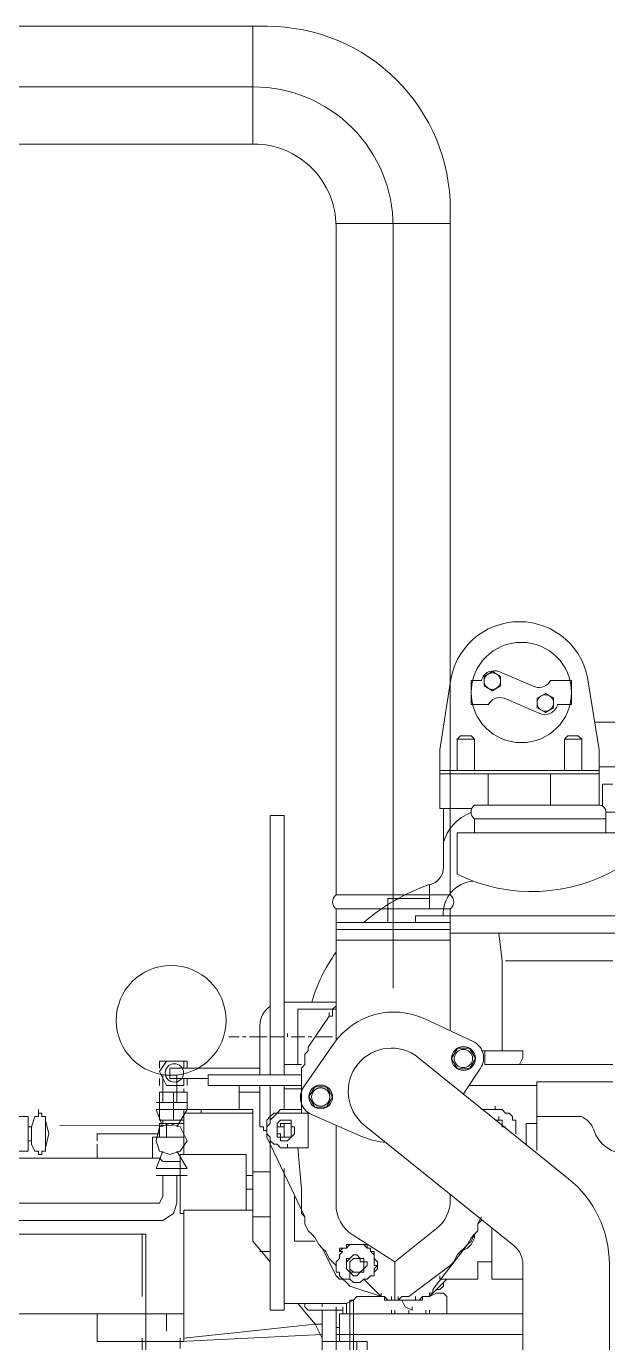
# Model space of a CAD drawing. Header units: metres. Extents: x 397906.3 to 397920.3, y 480840.8 to 480854.5.
# Drawn here: x 397907.496 to 397907.93, y 480842.894 to 480843.877 of the extents above; entities that cross this region are included whole.
import ezdxf

# ---------------------------------------------------------------- set-up
doc = ezdxf.new("R2010")
doc.units = ezdxf.units.M
doc.header["$MEASUREMENT"] = 0
doc.linetypes.add('CENTER2', pattern=[1.125, 0.75, -0.125, 0.125, -0.125])
for name, color, linetype, lineweight in [('00-BAUT', 213, 'Continuous', 0), ('02-ENGINE', 213, 'Continuous', 0), ('03-PIPA', 213, 'Continuous', 0), ('at_Entity', 7, 'Continuous', 0), ('at_Rect', 7, 'Continuous', 0)]:
    doc.layers.add(name, color=color, linetype=linetype, lineweight=lineweight)

# ---------------------------------------------------------------- blocks, each defined once
blk = doc.blocks.new('WIP-Pump-S')
at = {"layer": '00-BAUT'}
for points in [[(6.158, 2.4291), (6.1507, 2.4333), (6.1435, 2.4291), (6.1435, 2.4207), (6.1507, 2.4165), (6.158, 2.4207)], [(6.1113, 2.4099), (6.104, 2.4141), (6.0967, 2.4099), (6.0967, 2.4015), (6.104, 2.3974), (6.1113, 2.4015)], [(6.1867, 2.0924), (6.1814, 2.1015), (6.1709, 2.1015), (6.1657, 2.0924), (6.1709, 2.0834), (6.1814, 2.0834)], [(6.3125, 2.0585), (6.3072, 2.0675), (6.2968, 2.0675), (6.2915, 2.0585), (6.2968, 2.0494), (6.3072, 2.0494)]]:
    blk.add_lwpolyline(points, close=True, dxfattribs=at)
for centre, radius in [((6.1507, 2.4249), 0.00726), ((6.104, 2.4057), 0.00726), ((6.1762, 2.0924), 0.0105), ((6.302, 2.0585), 0.0105)]:
    blk.add_circle(centre, radius, dxfattribs=at)
at = {"layer": '02-ENGINE'}
for p, q in [((6.1449, 2.4333), (6.1133, 2.4198)), ((6.1604, 2.4255), (6.1695, 2.4255)), ((6.1695, 2.4255), (6.1695, 2.4042)), ((6.1869, 2.4287), (6.197, 2.3645)), ((6.1088, 2.3964), (6.1404, 2.4099)), ((6.1543, 2.4042), (6.1695, 2.4042)), ((6.0606, 2.3889), (6.0323, 2.3889)), ((6.0842, 2.3767), (6.0872, 2.3737)), ((6.0872, 2.3737), (6.0872, 2.3462)), ((6.197, 2.3645), (6.197, 2.3127)), ((6.0201, 2.3493), (6.0567, 2.3493)), ((6.0994, 2.3157), (6.0994, 2.3432)), ((6.1543, 2.3157), (6.1543, 2.3432)), ((6.0445, 2.334), (6.0537, 2.334)), ((6.0537, 2.334), (6.0537, 2.3149)), ((6.0506, 2.3096), (5.9771, 2.3096)), ((6.0506, 2.3096), (6.0506, 2.2913)), ((6.0567, 2.3157), (6.1665, 2.3157)), ((6.1689, 2.3127), (6.197, 2.3127)), ((6.1939, 2.2591), (6.1939, 2.3127)), ((6.1665, 2.3035), (6.0506, 2.3035)), ((6.1665, 2.3035), (6.1665, 2.2913)), ((6.3342, 2.3066), (6.3464, 2.3066)), ((6.3342, 2.3066), (6.3342, 2.0779)), ((6.3464, 2.3066), (6.3464, 2.0779)), ((6.1817, 2.2913), (6.0384, 2.2913)), ((6.1817, 2.2548), (6.1817, 2.2913)), ((6.2427, 2.2334), (6.2061, 2.2334)), ((6.2183, 2.2182), (6.2183, 2.2121)), ((6.1878, 2.2029), (6.0064, 2.2029)), ((6.3342, 2.1419), (6.2885, 2.1419)), ((6.3556, 2.1214), (6.3556, 2.0779)), ((6.4013, 2.0779), (6.319, 2.0779)), ((6.4349, 2.084), (6.3556, 2.084)), ((6.4013, 2.0779), (6.4013, 2.0687)), ((6.4349, 2.084), (6.4349, 2.0748)), ((6.1116, 2.0718), (6.0445, 2.0718)), ((6.1116, 2.0718), (6.1116, 2.0114)), ((6.1716, 2.0687), (6.1116, 2.0687)), ((6.4013, 2.0687), (6.319, 2.0687)), ((6.4349, 2.0748), (6.4013, 2.0748)), ((6.0725, 2.0413), (6.1116, 2.0413))]:
    blk.add_line(p, q, dxfattribs=at)
for points in [[(6.0933, 2.4042), (6.0811, 2.4042), (6.0811, 2.4255), (6.0994, 2.4255), (6.0872, 2.4255)], [(6.0567, 2.3157), (6.0567, 2.3645), (6.0659, 2.4225), (6.0567, 2.3645)], [(6.075, 2.3767), (6.072, 2.3737)], [(6.072, 2.3737), (6.0872, 2.3737)], [(6.072, 2.3462), (6.072, 2.3737)], [(6.0842, 2.3767), (6.075, 2.3767), (6.0842, 2.3767), (6.0842, 2.3767)], [(6.1665, 2.3462), (6.1665, 2.3737), (6.1695, 2.3767)], [(6.1817, 2.3737), (6.1665, 2.3737)], [(6.1695, 2.3767), (6.1787, 2.3767), (6.1695, 2.3767), (6.1695, 2.3767)], [(6.1787, 2.3767), (6.1817, 2.3737)], [(6.1817, 2.3462), (6.1817, 2.3737)], [(6.197, 2.3462), (6.0567, 2.3462)], [(6.197, 2.3432), (6.0567, 2.3432)], [(6.2061, 2.2456), (6.2061, 2.2243)], [(6.2427, 2.2334), (6.2427, 2.2121)], [(6.2183, 2.2182), (6.0094, 2.2182)]]:
    blk.add_lwpolyline(points, dxfattribs=at)
for points in [[(6.1761, 2.0612), (6.1611, 2.084, -0.457397), (6.1677, 2.1075), (6.2101, 2.1273, -0.365561), (6.2904, 2.1056), (6.317, 2.0672, -0.471842), (6.3102, 2.0432), (6.2651, 2.0235, -0.083495), (6.2444, 2.0183, -0.083495)], [(6.0476, 1.7851), (6.0476, 1.9112, -0.226748), (6.0836, 1.9865), (6.2157, 2.0931, -1), (6.2636, 2.0338), (6.1314, 1.9272, 0.226748), (6.1238, 1.9112), (6.1238, 1.7851)], [(6.0725, 2.0413, 0.205834), (6.0613, 2.0295, -0.725312), (6.002, 2.0295, 0.205834), (5.9909, 2.0413)]]:
    blk.add_lwpolyline(points, format="xyb", dxfattribs=at)
for centre, radius in [((6.1252, 2.4149), 0.0442), ((6.4338, 2.126), 0.0484), ((6.1762, 2.0924), 0.00806), ((6.4309, 2.0797), 0.00806), ((6.302, 2.0585), 0.00806)]:
    blk.add_circle(centre, radius, dxfattribs=at)
for centre, radius, start, end in [((6.1269, 2.416), 0.0613, 6.0256, 173.9744), ((6.1098, 2.4311), 0.0118, 208.0797, 287.3656), ((6.1492, 2.4225), 0.0116, 15.1463, 114.246), ((6.1045, 2.4072), 0.0116, 195.1463, 294.246), ((6.1439, 2.3986), 0.0118, 28.0797, 107.3656), ((6.0568, 2.3096), 0.00617, 90.6461, 179.3539), ((6.1619, 2.3096), 0.00762, 306.8699, 53.1301), ((6.1554, 2.2719), 0.0399, 14.9447, 69.2465), ((6.1157, 2.3901), 0.1506, 239.111, 296.0157), ((6.209, 2.2604), 0.0151, 184.8923, 259.1634), ((6.1655, 2.2202), 0.0285, 355.8027, 86.2452), ((6.1491, 2.0802), 0.175, 48.9019, 70.9609), ((6.1735, 2.103), 0.1418, 15.9319, 35.8066), ((6.335, 2.1213), 0.0206, 359.7197, 56.2488)]:
    blk.add_arc(centre, radius, start, end, dxfattribs=at)
at = {"layer": '03-PIPA'}
for p, q in [((6.1878, 2.8281), (6.2885, 2.8281)), ((6.1878, 2.2365), (6.2885, 2.2365)), ((6.1878, 2.2243), (6.2885, 2.2243)), ((6.1878, 2.1169), (6.1878, 2.2243)), ((6.2885, 2.2243), (6.2885, 2.1082)), ((6.2885, 2.2121), (6.1878, 2.2121)), ((6.2885, 2.206), (6.1878, 2.206)), ((6.2885, 2.1968), (6.1878, 2.1968))]:
    blk.add_line(p, q, dxfattribs=at)
for points in [[(6.1878, 2.2365), (6.1878, 2.8406, -0.414214), (6.3491, 3.0019), (7.0509, 3.0019)], [(6.2885, 2.2365), (6.2885, 2.8256, -0.414214), (6.3611, 2.8982), (7.0509, 2.8982)], [(6.2885, 2.0337), (6.2885, 1.9639, -0.256425), (6.2735, 1.9367), (6.2366, 1.9132), (6.2366, 1.8796), (6.2427, 1.8796), (6.2458, 1.8827), (6.2488, 1.8827), (6.2641, 1.8979), (6.261, 1.8979), (6.258, 1.901)], [(6.1878, 1.9727), (6.1878, 1.9677, 0.227838), (6.1999, 1.9425), (6.2366, 1.9132)]]:
    blk.add_lwpolyline(points, format="xyb", dxfattribs=at)
blk.add_lwpolyline([(6.3617, 2.8982), (6.3617, 3.0019)], dxfattribs=at)
at = {"layer": '03-PIPA', "linetype": 'CENTER2', "ltscale": 50}
blk.add_lwpolyline([(6.2382, 2.1543), (6.2382, 2.8256, -0.414214), (6.3611, 2.9485), (7.3101, 2.9485)], format="xyb", dxfattribs=at)
at = {"layer": '03-PIPA'}
for centre, start, end in [((6.1924, 2.2304), 126.8699, 233.1301), ((6.2839, 2.2304), 306.8699, 53.1301)]:
    blk.add_arc(centre, 0.00762, start, end, dxfattribs=at)
at = {"layer": 'at_Entity'}
for p, q in [((6.2061, 2.2334), (6.2427, 2.2334)), ((6.319, 2.0535), (6.319, 2.0657)), ((6.4317, 2.0336), (6.5319, 2.0333))]:
    blk.add_line(p, q, dxfattribs=at)
for points in [[(6.0811, 2.4255), (6.0872, 2.4255)], [(6.1939, 2.2761), (6.1939, 2.2669)], [(6.1939, 2.2639), (6.1939, 2.2669)], [(6.1939, 2.2608), (6.1939, 2.2639)], [(6.1421, 2.1785), (6.1451, 2.2029)], [(6.139, 2.1785), (6.0445, 2.1785)], [(6.1604, 2.0992), (6.1421, 2.0992), (6.1421, 2.1785)], [(6.2885, 2.1389), (6.2915, 2.1358), (6.2915, 2.1297), (6.2946, 2.1297)], [(6.2885, 2.1358), (6.322, 2.1358)], [(6.322, 2.087), (6.322, 2.1358)], [(6.2946, 2.1297), (6.2946, 2.1328)], [(6.2946, 2.1297), (6.3129, 2.1023)], [(6.3068, 2.1114), (6.2915, 2.1114)], [(6.3129, 2.1114), (6.3098, 2.1114)], [(6.3281, 2.1114), (6.3159, 2.1114)], [(6.3312, 2.1114), (6.3312, 2.1145)], [(6.3464, 2.1114), (6.3342, 2.1114)], [(6.3647, 2.1114), (6.3495, 2.1114)], [(6.3708, 2.1114), (6.3678, 2.1114)], [(6.383, 2.1114), (6.3739, 2.1114)], [(6.3129, 2.1023), (6.3129, 2.0992), (6.3159, 2.0962), (6.3159, 2.087), (6.319, 2.084), (6.319, 2.0748)], [(6.1238, 2.0992), (6.1238, 2.0931), (6.1269, 2.087), (6.1025, 2.087)], [(6.1604, 2.0992), (6.1573, 2.0992), (6.1573, 2.087), (6.1147, 2.087)], [(6.1421, 2.0992), (6.1238, 2.0992), (6.1573, 2.0992)], [(6.444, 2.0901), (6.4196, 2.0901)], [(6.4196, 2.084), (6.4196, 2.0901)], [(6.4379, 2.0687), (6.444, 2.0809), (6.4379, 2.0901), (6.4227, 2.0901), (6.4227, 2.084)], [(6.444, 2.084), (6.444, 2.0901)], [(6.1147, 2.087), (6.0445, 2.087)], [(6.1025, 2.087), (6.0445, 2.087)], [(6.1573, 2.087), (6.1269, 2.087)], [(6.3251, 2.087), (6.319, 2.087), (6.3342, 2.087), (6.3251, 2.087), (6.3251, 2.087)], [(6.319, 2.087), (6.322, 2.087)], [(6.4288, 2.0535), (6.4288, 2.0779)], [(6.441, 2.0535), (6.441, 2.0779)], [(6.1116, 2.0687), (6.1269, 2.0687), (6.1116, 2.0687), (6.1116, 2.0687)], [(6.319, 2.0748), (6.319, 2.0443)], [(6.319, 2.0657), (6.3342, 2.0657)], [(6.3342, 2.0657), (6.3342, 2.0687)], [(6.3342, 2.0687), (6.3342, 2.0504)], [(6.3342, 2.0626), (6.3342, 2.0657)], [(6.3464, 2.0687), (6.3464, 2.0382)], [(6.3556, 2.0352), (6.3556, 2.0687)], [(6.3739, 2.0474), (6.3739, 2.0687)], [(6.4196, 2.0687), (6.4196, 2.0748)], [(6.4227, 2.0748), (6.4227, 2.0687), (6.4379, 2.0687)], [(6.4227, 2.0657), (6.4227, 2.0626)], [(6.441, 2.0657), (6.441, 2.0626)], [(6.444, 2.0687), (6.444, 2.0748)], [(6.3342, 2.0474), (6.3342, 2.0626)], [(6.3556, 2.0626), (6.3739, 2.0626)], [(6.4196, 2.0626), (6.444, 2.0626)], [(6.4196, 2.0474), (6.4196, 2.0626)], [(6.4196, 2.0535), (6.4471, 2.0535)], [(6.4318, 2.0626), (6.4318, 2.0382), (6.444, 2.0382), (6.444, 2.0626)], [(6.1482, 2.0474), (6.1421, 2.0474), (6.139, 2.0443), (6.136, 2.0443), (6.1329, 2.0413), (6.1329, 2.0382), (6.1299, 2.0382), (6.1299, 2.026)], [(6.1604, 2.0474), (6.1421, 2.0474), (6.139, 2.0443), (6.136, 2.0443), (6.1329, 2.0413), (6.1329, 2.0382), (6.1299, 2.0382), (6.1299, 2.0291)], [(6.1482, 2.0474), (6.1482, 2.0504)], [(6.319, 1.9772), (6.322, 2.0138), (6.3129, 2.0138), (6.3129, 2.0443)], [(6.3342, 2.0138), (6.3373, 2.0138), (6.3403, 2.0169), (6.3434, 2.0169), (6.3464, 2.0199), (6.3464, 2.023), (6.3495, 2.026), (6.3495, 2.0321), (6.3464, 2.0352), (6.3464, 2.0382), (6.3434, 2.0413), (6.3403, 2.0443), (6.3129, 2.0443)], [(6.3159, 1.9528), (6.3495, 2.023), (6.3495, 2.0382), (6.3464, 2.0413), (6.3434, 2.0443), (6.3403, 2.0443), (6.3373, 2.0474), (6.3312, 2.0474)], [(6.3312, 2.0474), (6.319, 2.0474)], [(6.3342, 2.0504), (6.3342, 2.0474)], [(6.4227, 2.0474), (6.3617, 2.0474)], [(6.3617, 2.0474), (6.3617, 1.9772)], [(6.3617, 2.0443), (6.383, 2.0443)], [(6.383, 2.0443), (6.4227, 2.0443)], [(6.4074, 2.0443), (6.4074, 2.0474)], [(6.4471, 2.0474), (6.4196, 2.0474)], [(6.4196, 2.0474), (6.4288, 2.0321)], [(6.4196, 2.0474), (6.4471, 2.0474)], [(6.4227, 2.026), (6.4227, 2.0474)], [(6.4227, 2.0443), (6.4227, 2.0077)], [(6.4471, 2.0474), (6.441, 2.0321)], [(6.5507, 2.0443), (6.5477, 2.0443), (6.5477, 2.0413), (6.5446, 2.0413), (6.5446, 2.0382), (6.5416, 2.026), (6.5446, 2.0138), (6.5446, 2.0108), (6.5477, 2.0108), (6.5477, 2.0077), (6.5507, 2.0077)], [(6.5568, 2.0321), (6.5538, 2.0413), (6.5507, 2.0413), (6.5507, 2.0443), (6.5477, 2.0443), (6.5477, 2.0413), (6.5446, 2.0413), (6.5446, 2.0108), (6.5477, 2.0108), (6.5477, 2.0077), (6.5507, 2.0077), (6.5507, 2.0108), (6.5538, 2.0108), (6.5568, 2.0169), (6.5568, 2.0199)], [(6.5507, 2.0443), (6.5507, 2.0474)], [(6.1208, 2.0352), (6.1116, 2.0352)], [(6.1208, 2.0352), (6.1208, 2.0169)], [(6.1482, 2.0382), (6.1421, 2.0382), (6.1421, 2.0321), (6.139, 2.0321)], [(6.1451, 2.0382), (6.1451, 2.0413)], [(6.1451, 2.0382), (6.1451, 2.0413)], [(6.3342, 2.0382), (6.3281, 2.0382), (6.3281, 2.0321), (6.3251, 2.0321), (6.3251, 2.026), (6.3281, 2.023), (6.3312, 2.0199), (6.3373, 2.0199), (6.3373, 2.023), (6.3403, 2.023), (6.3403, 2.0352), (6.3373, 2.0382), (6.3342, 2.0382), (6.3342, 2.0382)], [(6.3312, 2.0352), (6.3281, 2.0352), (6.3281, 2.023), (6.3373, 2.023), (6.3373, 2.026), (6.3403, 2.026), (6.3403, 2.0321), (6.3373, 2.0321), (6.3373, 2.0352), (6.3312, 2.0352), (6.3312, 2.0352)], [(6.3281, 2.023), (6.3281, 2.0352)], [(6.3312, 2.0199), (6.3373, 2.0199), (6.3373, 2.023), (6.3403, 2.023), (6.3403, 2.0352), (6.3373, 2.0382), (6.3312, 2.0382)], [(6.3312, 2.023), (6.3373, 2.023), (6.3373, 2.026), (6.3403, 2.026), (6.3403, 2.0321), (6.3373, 2.0321), (6.3373, 2.0352), (6.3312, 2.0352)], [(6.3342, 2.0352), (6.3342, 2.023)], [(6.3342, 2.0352), (6.3342, 2.0321)], [(6.3342, 2.023), (6.3342, 2.0321)], [(6.3342, 2.0321), (6.3373, 2.0321)], [(6.3495, 2.0291), (6.3525, 2.0291), (6.3525, 2.0321), (6.3556, 2.0321), (6.3556, 2.0352)], [(6.4471, 2.0199), (6.444, 2.0321), (6.4349, 2.0352), (6.4257, 2.0321), (6.4196, 2.0199), (6.4257, 2.0108), (6.4349, 2.0077), (6.444, 2.0108), (6.4471, 2.0199), (6.4471, 2.0199)], [(6.4227, 2.0382), (6.4318, 2.0382)], [(6.4227, 2.0352), (6.4227, 2.023)], [(6.4379, 2.0352), (6.4227, 2.0352)], [(6.4379, 2.023), (6.4379, 2.0352), (6.444, 2.0352), (6.444, 2.023)], [(6.441, 2.0352), (6.441, 2.0382)], [(6.5568, 2.0199), (6.5568, 2.0321), (6.5568, 2.0199), (6.5568, 2.0199)], [(6.5599, 2.0321), (6.5568, 2.0321)], [(6.5904, 2.0413), (6.5599, 2.0413), (6.5599, 2.0108), (6.5599, 2.0413)], [(6.5751, 2.0413), (6.5751, 2.0108), (6.5599, 2.0108)], [(6.1299, 2.0291), (6.1299, 2.026)], [(6.3342, 2.026), (6.3342, 2.0291)], [(6.3464, 1.8979), (6.3464, 2.0199)], [(6.4227, 2.026), (6.4227, 2.0291)], [(6.4501, 2.023), (6.4227, 2.023)], [(6.4989, 2.026), (6.444, 2.026)], [(6.5782, 2.0047), (6.4501, 2.0047), (6.4501, 2.023)], [(6.4989, 2.0199), (6.4989, 2.026)], [(6.5599, 2.0199), (6.5568, 2.0199)], [(6.3129, 2.0138), (6.3342, 2.0138)], [(6.3312, 2.0138), (6.322, 2.0138)], [(6.3312, 2.0138), (6.3312, 2.0169)], [(6.3312, 2.0138), (6.3342, 2.0138)], [(6.3678, 1.9589), (6.3678, 2.0077)], [(6.3678, 2.0077), (6.4227, 2.0077)], [(6.4471, 1.9955), (6.4196, 1.9955), (6.4288, 2.0108)], [(6.4227, 2.0077), (6.4257, 2.0077)], [(6.4257, 1.9559), (6.4257, 2.0077)], [(6.4471, 1.9955), (6.441, 2.0108)], [(6.4989, 2.0047), (6.4989, 2.0169)], [(6.5507, 2.0077), (6.5507, 2.0108)], [(6.5599, 2.0108), (6.566, 2.0108)], [(6.3342, 1.9925), (6.3342, 1.9955)], [(6.4471, 1.9955), (6.4196, 1.9955)], [(6.4257, 2.0016), (6.4318, 2.0016)], [(6.4318, 2.0016), (6.441, 2.0016), (6.444, 2.0047), (6.4501, 2.0047)], [(6.3342, 1.9925), (6.3342, 1.8766)], [(6.3342, 1.8705), (6.3342, 1.9925)], [(6.3464, 1.9925), (6.3617, 1.9925)], [(6.3678, 1.9894), (6.3617, 1.9894)], [(6.4196, 1.9894), (6.4471, 1.9894)], [(6.4288, 1.9894), (6.4288, 1.965), (6.4318, 1.9559), (6.441, 1.9498)], [(6.441, 1.9894), (6.441, 1.9711), (6.444, 1.965), (6.4471, 1.965)], [(6.569, 1.9376), (6.569, 1.9864), (6.7764, 1.9864), (6.7764, 1.9376), (6.4562, 1.9376), (6.4562, 1.3551), (6.7764, 1.3551), (6.7764, 1.9376)], [(6.2885, 1.9101), (6.2915, 1.9132), (6.2946, 1.9162), (6.2976, 1.9223), (6.3007, 1.9254), (6.3037, 1.9284), (6.3068, 1.9345), (6.3098, 1.9376), (6.3129, 1.9406), (6.3159, 1.9467), (6.3159, 1.9528), (6.319, 1.9559), (6.319, 1.9772)], [(6.3617, 1.9315), (6.3617, 1.9772)], [(6.3678, 1.9772), (6.3617, 1.9772)], [(6.3251, 1.9315), (6.3251, 1.9711)], [(6.441, 1.9498), (6.5965, 1.9498), (6.5965, 1.965)], [(6.4471, 1.965), (6.5965, 1.965)], [(6.1604, 1.9528), (6.1634, 1.9467), (6.1634, 1.9406), (6.1665, 1.9376), (6.1695, 1.9345), (6.1726, 1.9284), (6.1756, 1.9254), (6.1787, 1.9223), (6.1817, 1.9193), (6.1848, 1.9132), (6.1878, 1.9101)], [(6.1604, 1.9498), (6.1634, 1.9467), (6.1634, 1.9406), (6.1665, 1.9376), (6.1695, 1.9315), (6.1726, 1.9284)], [(6.1604, 1.9498), (6.1634, 1.9467), (6.1634, 1.9406), (6.1665, 1.9376), (6.1695, 1.9315), (6.1726, 1.9284), (6.2031, 1.8888)], [(6.1604, 1.9498), (6.1634, 1.9467), (6.1634, 1.9406), (6.1665, 1.9376), (6.1665, 1.9345), (6.1695, 1.9284), (6.1726, 1.9254), (6.1787, 1.9223), (6.1817, 1.9193), (6.1848, 1.9132), (6.1878, 1.9101)], [(6.3342, 1.9528), (6.3342, 1.9559)], [(6.3464, 1.9528), (6.3617, 1.9528)], [(6.3617, 1.9589), (6.4227, 1.9589), (6.4227, 1.8461)], [(6.4227, 1.9559), (6.4257, 1.9559)], [(6.1512, 1.8979), (6.1512, 1.9437)], [(6.7764, 1.9376), (6.4562, 1.9376)], [(6.4593, 1.9376), (6.4593, 1.8827)], [(6.1726, 1.9284), (6.2031, 1.8888), (6.2031, 1.8857), (6.2061, 1.8857), (6.2061, 1.8827), (6.2122, 1.8827), (6.2122, 1.8796), (6.2366, 1.8796)], [(6.258, 1.901), (6.2549, 1.901), (6.2549, 1.904), (6.2519, 1.9071), (6.2519, 1.9132), (6.2549, 1.9162), (6.2549, 1.9223), (6.258, 1.9223), (6.258, 1.9254), (6.261, 1.9254), (6.261, 1.9284), (6.2732, 1.9284)], [(6.258, 1.901), (6.261, 1.8979), (6.2641, 1.8979), (6.2671, 1.8949), (6.2732, 1.8949), (6.2763, 1.8979), (6.2824, 1.8979), (6.2854, 1.901), (6.2854, 1.904), (6.2885, 1.904), (6.2885, 1.9132), (6.2854, 1.9162), (6.2854, 1.9193), (6.2824, 1.9223), (6.2854, 1.9223), (6.2824, 1.9254), (6.2793, 1.9254), (6.2763, 1.9284), (6.2641, 1.9284), (6.261, 1.9254), (6.258, 1.9254), (6.258, 1.9223), (6.2549, 1.9193), (6.2549, 1.9101), (6.2519, 1.9101), (6.2549, 1.9071), (6.2549, 1.901)], [(6.2732, 1.9284), (6.2793, 1.9284), (6.2793, 1.9254), (6.2854, 1.9254), (6.2854, 1.9223)], [(6.3068, 1.9315), (6.3251, 1.9315)], [(6.3617, 1.9315), (6.3464, 1.9132)], [(6.2488, 1.8827), (6.2763, 1.8918), (6.2793, 1.8949), (6.2824, 1.8979), (6.2854, 1.8979), (6.2885, 1.901), (6.3007, 1.9254)], [(6.2732, 1.9193), (6.2702, 1.9193), (6.2671, 1.9162), (6.2641, 1.9162), (6.2641, 1.9132), (6.261, 1.9132), (6.261, 1.9101), (6.2641, 1.9071), (6.2641, 1.904), (6.2671, 1.904), (6.2702, 1.901), (6.2732, 1.901), (6.2763, 1.904), (6.2793, 1.9071), (6.2793, 1.9162), (6.2763, 1.9162), (6.2732, 1.9193), (6.2732, 1.9193)], [(6.2702, 1.9162), (6.2671, 1.9162), (6.2671, 1.9132), (6.2641, 1.9132), (6.2641, 1.9071), (6.2671, 1.904), (6.2763, 1.904), (6.2763, 1.9132), (6.2732, 1.9162), (6.2702, 1.9162), (6.2702, 1.9162)], [(6.2702, 1.904), (6.2732, 1.904), (6.2763, 1.9071), (6.2763, 1.9132), (6.2732, 1.9162), (6.2702, 1.9162)], [(6.2732, 1.901), (6.2763, 1.904), (6.2793, 1.9071), (6.2793, 1.9132), (6.2763, 1.9162), (6.2732, 1.9193)], [(6.3342, 1.9223), (6.3342, 1.9254)], [(6.3464, 1.9223), (6.3556, 1.9223)], [(6.1512, 1.9132), (6.1634, 1.9132)], [(6.197, 1.8979), (6.1634, 1.8979), (6.1634, 1.9132)], [(6.1878, 1.9101), (6.2244, 1.8827), (6.1878, 1.9101), (6.1878, 1.9101)], [(6.2763, 1.8979), (6.2763, 1.9071)], [(6.2885, 1.9101), (6.2885, 1.9132)], [(6.1238, 1.8979), (6.1512, 1.8979)], [(6.2061, 1.8827), (6.1909, 1.8979), (6.1939, 1.8949), (6.1939, 1.8918), (6.197, 1.8888), (6.2, 1.8888), (6.2031, 1.8857), (6.2061, 1.8827), (6.2061, 1.8827)], [(6.197, 1.8979), (6.197, 1.901)], [(6.2641, 1.8979), (6.2671, 1.8949), (6.2702, 1.8949)], [(6.2702, 1.8949), (6.2732, 1.8949)], [(6.3342, 1.8949), (6.3342, 1.8979)], [(6.3342, 1.8705), (6.3464, 1.8705), (6.3464, 1.8979)], [(6.1939, 1.8857), (6.1909, 1.8827), (6.1909, 1.8675)], [(6.197, 1.8857), (6.1939, 1.8857)], [(6.2, 1.8857), (6.197, 1.8857)], [(6.2061, 1.8827), (6.2, 1.8857)], [(6.2061, 1.8827), (6.2122, 1.8827), (6.2153, 1.8796), (6.2183, 1.8796)], [(6.2183, 1.8796), (6.2183, 1.8827)], [(6.2366, 1.8796), (6.2305, 1.8796), (6.2366, 1.8796), (6.2183, 1.8796)], [(6.2214, 1.8705), (6.2275, 1.8735), (6.2305, 1.8796)], [(6.2244, 1.8827), (6.2305, 1.8827), (6.2336, 1.8796), (6.2366, 1.8796)], [(6.2244, 1.8827), (6.2305, 1.8827), (6.2336, 1.8796), (6.2366, 1.8796)], [(6.2336, 1.8796), (6.2336, 1.8827)], [(6.2366, 1.8796), (6.2366, 1.8827)], [(6.2397, 1.8796), (6.2458, 1.8796), (6.2458, 1.8827), (6.2488, 1.8827)], [(6.2397, 1.8796), (6.2397, 1.8827)], [(6.2488, 1.8827), (6.2488, 1.8857)], [(6.2488, 1.8827), (6.2641, 1.8827)], [(6.2732, 1.8796), (6.2702, 1.8827), (6.2641, 1.8827)], [(6.2732, 1.8796), (6.2793, 1.8766), (6.2854, 1.8766)], [(6.1909, 1.8675), (6.1238, 1.8675)], [(6.1909, 1.8675), (6.2183, 1.8675)], [(6.2854, 1.8675), (6.1939, 1.8675)], [(6.2061, 1.8675), (6.2061, 1.8705)], [(6.2061, 1.8675), (6.2061, 1.8705)], [(6.2061, 1.8675), (6.2061, 1.8705)], [(6.2092, 1.8675), (6.2092, 1.8705)], [(6.2092, 1.8675), (6.2092, 1.8705)], [(6.2092, 1.8675), (6.2092, 1.8705)], [(6.2092, 1.8675), (6.2092, 1.8705)], [(6.2092, 1.8675), (6.2092, 1.8705)], [(6.2183, 1.8675), (6.2244, 1.8675)], [(6.2214, 1.8705), (6.2214, 1.8735)], [(6.2244, 1.8675), (6.2244, 1.8705)], [(6.2244, 1.8675), (6.2244, 1.8705)], [(6.2244, 1.8675), (6.2244, 1.8705)], [(6.2244, 1.8675), (6.2244, 1.8705)], [(6.2366, 1.8675), (6.2244, 1.8675)], [(6.2366, 1.8675), (6.2366, 1.8705)], [(6.2366, 1.8675), (6.2366, 1.8705)], [(6.2366, 1.8675), (6.2366, 1.8705)], [(6.2366, 1.8675), (6.2366, 1.8705)], [(6.2366, 1.8675), (6.2397, 1.8675)], [(6.2397, 1.8675), (6.2397, 1.8705)], [(6.2397, 1.8675), (6.2397, 1.8705)], [(6.2732, 1.8675), (6.2397, 1.8675)], [(6.2732, 1.8675), (6.2793, 1.8675)], [(6.2885, 1.8705), (6.2824, 1.8705), (6.2824, 1.8675), (6.2793, 1.8675), (6.2793, 1.8766)], [(6.2793, 1.8675), (6.2854, 1.8675)], [(6.2824, 1.8705), (6.2824, 1.8735)], [(6.3342, 1.8766), (6.2854, 1.8766)], [(6.2854, 1.8675), (6.2854, 1.8492)], [(6.2885, 1.8705), (6.2885, 1.8735)], [(6.2915, 1.8705), (6.2885, 1.8705)], [(6.2885, 1.8644), (6.2885, 1.8705)], [(6.2946, 1.8705), (6.2915, 1.8705)], [(6.2976, 1.8705), (6.2946, 1.8705)], [(6.3007, 1.8705), (6.2976, 1.8705)], [(6.3007, 1.8735), (6.3007, 1.8766)], [(6.3068, 1.8705), (6.3007, 1.8705)], [(6.3007, 1.8644), (6.3007, 1.8705)], [(6.322, 1.8766), (6.3068, 1.8583)], [(6.3098, 1.8705), (6.3068, 1.8705)], [(6.3098, 1.8705), (6.3129, 1.8705), (6.3159, 1.8735)], [(6.3159, 1.8735), (6.3159, 1.8766)], [(6.4227, 1.8675), (6.5721, 1.8675)], [(6.4227, 1.8431), (6.4227, 1.8675)], [(6.4379, 1.8522), (6.4379, 1.8675)], [(6.4989, 1.8431), (6.4989, 1.8675)], [(6.2885, 1.8644), (6.2885, 1.8492)], [(6.3007, 1.8644), (6.3007, 1.8492)], [(6.3007, 1.8461), (6.3068, 1.8583), (6.4227, 1.8461), (6.4227, 1.8431)], [(6.3007, 1.8583), (6.3068, 1.8583)], [(6.2854, 1.8492), (6.1238, 1.8492)], [(6.2854, 1.8553), (6.2885, 1.8553)], [(6.2854, 1.8492), (6.2854, 1.8431)], [(6.2854, 1.8431), (6.2854, 1.8492), (6.2885, 1.8492), (6.2885, 1.8431)], [(6.2885, 1.8431), (6.2885, 1.8461)], [(6.2885, 1.8431), (6.2885, 1.8461)], [(6.3007, 1.8492), (6.3007, 1.8522)], [(6.3007, 1.8492), (6.3007, 1.8431)], [(6.4257, 1.8431), (6.3007, 1.8492)], [(6.3007, 1.8431), (6.3007, 1.8461)], [(6.4257, 1.8431), (6.4257, 1.8461)], [(6.4257, 1.8431), (6.4257, 1.8461)], [(6.4593, 1.8461), (6.4593, 1.7729)], [(6.261, 1.8431), (6.261, 1.8187)], [(6.2885, 1.8431), (6.261, 1.8431)], [(6.2702, 1.8187), (6.2702, 1.8431)], [(6.2885, 1.8187), (6.2885, 1.8431)], [(6.2885, 1.8431), (6.2885, 1.8187)], [(6.2885, 1.8431), (6.3007, 1.8431)], [(6.2885, 1.8431), (6.3007, 1.8431)], [(6.3007, 1.8431), (6.3007, 1.8309)], [(6.4257, 1.8431), (6.4227, 1.8431)], [(6.4257, 1.8431), (6.4257, 1.837)], [(6.4989, 1.8431), (6.4257, 1.8431)]]:
    blk.add_lwpolyline(points, dxfattribs=at)
at = {"layer": 'at_Rect'}
for p, q in [((6.2732, 1.8796), (6.2763, 1.8796)), ((6.2732, 1.8796), (6.2732, 1.7302)), ((6.2763, 1.7302), (6.2763, 1.8796))]:
    blk.add_line(p, q, dxfattribs=at)

msp = doc.modelspace()

# ---------------------------------------------------------------- block references
at = {"xscale": -0.8474630183703425, "yscale": 0.8474630183703425, "zscale": 0.8474630183703425}
msp.add_blockref('WIP-Pump-S', (397913.05623, 480841.33342, 7.622), dxfattribs=at)

doc.saveas('drawing.dxf')
